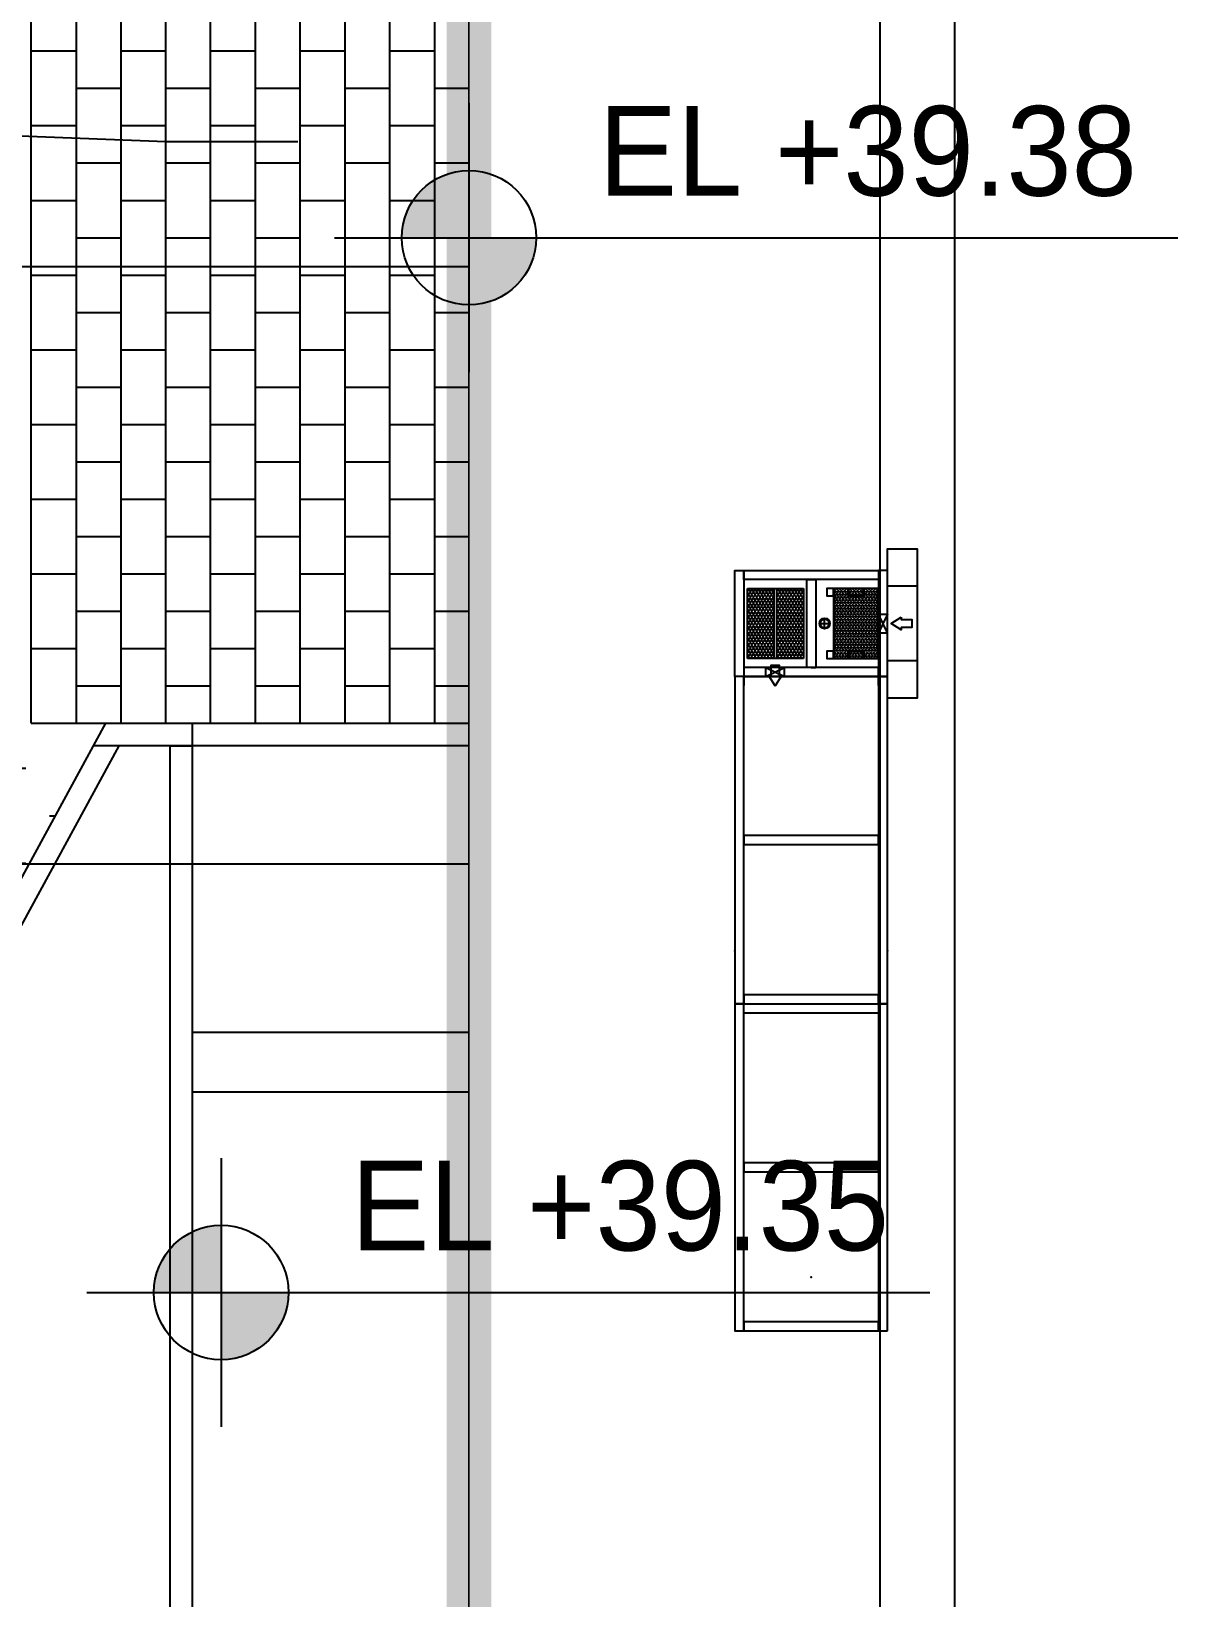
# Model space of a CAD drawing. Header units: millimetres. Extents: x -58335 to 291665, y -66693 to 213307.
# Drawn here: x 201954 to 209625, y 89745 to 100228 of the extents above; entities that cross this region are included whole.
import ezdxf
from ezdxf.xclip import XClip

# ---------------------------------------------------------------- set-up
doc = ezdxf.new("R2010")
doc.units = ezdxf.units.MM
doc.header["$LTSCALE"] = 1000
doc.header["$XCLIPFRAME"] = 0
for name, pattern in [('X-SITE$0$HIDDEN', [0.375, 0.25, -0.125]), ('X-SITE$0$HIDDEN2', [4.75, 3.17, -1.58]), ('X-SITE$0$PHANTOM2', [1.25, 0.625, -0.125, 0.125, -0.125, 0.125, -0.125])]:
    doc.linetypes.add(name, pattern=pattern)
for name, color, linetype in [('X-SITE$0$-MY-계획선', 253, 'Continuous'), ('X-SITE$0$-MY-녹지', 254, 'Continuous'), ('X-SITE$0$-MY-보조선', 253, 'Continuous'), ('X-SITE$0$-MY-포장선', 254, 'Continuous'), ('X-SITE$0$-보도선', 7, 'Continuous'), ('X-SITE$0$A-BOUNDARY(PLAN)', 2, 'X-SITE$0$PHANTOM2'), ('X-SITE$0$A-SYM-LEVEL', 7, 'Continuous'), ('X-SITE$0$A-TEXT-NOTE', 7, 'Continuous'), ('X-SITE$0$A-전기충전기', 1, 'Continuous'), ('X-SITE$0$식물재배화분', 253, 'Continuous'), ('X-SITE$0$차선계획', 7, 'Continuous')]:
    doc.layers.add(name, color=color, linetype=linetype)
doc.layers.add('X-SITE$0$-변경 블럭 외곽-', color=252, linetype='Continuous', lineweight=0)
doc.layers.add('X-SITE$0$NOPLOT', color=193, linetype='Continuous', plot=False)
doc.styles.add('X-SITE$0$Gtx', font='')
doc.styles.get('X-SITE$0$Gtx').set_extended_font_data('Dotum')
pattern_1 = [(0, (-29382.5, 14650.24), (317.5, 317.5), [158.75, -476.25]), (90, (-29303.13, 14570.87), (-317.5, 317.5), [158.75, -476.25])]

# ---------------------------------------------------------------- blocks, each defined once
blk = doc.blocks.new('X-SITE$0$240910_L-1F')
at = {"layer": 'X-SITE$0$-MY-녹지'}
h = blk.add_hatch(dxfattribs=at)
h.set_pattern_fill('CROSS', color=256, scale=50, style=2)
h.set_pattern_definition(pattern_1)
h.paths.add_polyline_path([(167485, 99980), (172932, 109997), (171671, 109997), (171671, 110247), (171371, 110247), (171371, 110497), (171271, 110497), (171271, 109497), (171071, 109497), (171071, 109747), (170971, 109747), (170971, 108747), (170771, 108747), (170771, 109997), (170471, 109997), (170471, 110247), (170371, 110247), (170371, 109247), (170171, 109247), (170171, 110497), (169871, 110497), (169871, 110247), (169771, 110247), (169771, 109247), (169571, 109247), (169571, 109997), (169471, 109997), (169471, 108997), (169271, 108997), (169271, 109747), (169171, 109747), (169171, 108747), (168971, 108747), (168971, 110497), (168871, 110497), (168871, 109497), (168671, 109497), (168671, 110247), (168571, 110247), (168571, 109247), (168371, 109247), (168371, 110497), (168271, 110497), (168271, 109497), (168071, 109497), (168071, 110747), (167971, 110747), (167971, 108747), (167771, 108747), (167771, 110497), (167671, 110497), (167671, 109497), (167471, 109497), (167471, 110747), (167371, 110747), (167371, 109747), (167171, 109747), (167171, 110497), (167071, 110497), (167071, 109497), (166871, 109497), (166871, 111247), (166771, 111247), (166771, 109747), (166571, 109747), (166571, 111497), (166471, 111497), (166471, 109497), (166271, 109497), (166271, 111247), (166171, 111247), (166171, 109247), (165971, 109247), (165971, 110497), (165871, 110497), (165871, 108997), (165671, 108997), (165671, 109247), (165371, 109247), (165371, 108497), (165071, 108497), (165071, 108747), (164771, 108747), (164771, 108497), (164471, 108497), (164471, 110247), (164371, 110247), (164371, 109247), (164171, 109247), (164171, 110497), (164071, 110497), (164071, 109497), (163871, 109497), (163871, 110747), (163771, 110747), (163771, 110247), (163571, 110247), (163571, 110997), (163471, 110997), (163471, 109997), (163271, 109997), (163271, 110247), (163169, 110247), (163169, 109247), (162971, 109247), (162971, 110997), (162871, 110997), (162871, 109997), (162671, 109997), (162671, 110247), (162571, 110247), (162571, 109247), (162371, 109247), (162371, 109997), (162271, 109997), (162271, 108997), (162071, 108997), (162071, 110247), (161971, 110247), (161971, 108747), (161771, 108747), (161771, 109997), (161671, 109997), (161671, 108497), (161471, 108497), (161471, 110247), (161371, 110247), (161371, 108247), (161171, 108247), (161171, 109997), (161071, 109997), (161071, 108997), (160871, 108997), (160871, 109747), (160771, 109747), (160771, 107747), (160571, 107747), (160571, 109997), (160471, 109997), (160471, 107997), (160271, 107997), (160271, 109247), (160171, 109247), (160171, 108247), (159971, 108247), (159971, 109497), (159671, 109497), (159671, 109247), (159771, 109247), (159771, 106247), (159371, 106247), (159371, 106497), (159071, 106497), (159071, 106247), (158771, 106247), (158771, 105997), (158471, 105997), (158471, 106247), (158171, 106247), (158171, 106497), (157771, 106497), (157771, 104747), (157571, 104747), (157571, 105255), (157521, 105255), (157521, 99629), (165586, 99629), (165753, 99936)])
h = blk.add_hatch(dxfattribs=at)
h.set_pattern_fill('CROSS', color=256, scale=50, style=2)
h.set_pattern_definition(pattern_1)
h.paths.add_polyline_path([(167485, 99980), (172932, 109997), (171671, 109997), (171671, 110247), (171371, 110247), (171371, 110497), (171271, 110497), (171271, 109497), (171071, 109497), (171071, 109747), (170971, 109747), (170971, 108747), (170771, 108747), (170771, 109997), (170471, 109997), (170471, 110247), (170371, 110247), (170371, 109247), (170171, 109247), (170171, 110497), (169871, 110497), (169871, 110247), (169771, 110247), (169771, 109247), (169571, 109247), (169571, 109997), (169471, 109997), (169471, 108997), (169271, 108997), (169271, 109747), (169171, 109747), (169171, 108747), (168971, 108747), (168971, 110497), (168871, 110497), (168871, 109497), (168671, 109497), (168671, 110247), (168571, 110247), (168571, 109247), (168371, 109247), (168371, 110497), (168271, 110497), (168271, 109497), (168071, 109497), (168071, 110747), (167971, 110747), (167971, 108747), (167771, 108747), (167771, 110497), (167671, 110497), (167671, 109497), (167471, 109497), (167471, 110747), (167371, 110747), (167371, 109747), (167171, 109747), (167171, 110497), (167071, 110497), (167071, 109497), (166871, 109497), (166871, 111247), (166771, 111247), (166771, 109747), (166571, 109747), (166571, 111497), (166471, 111497), (166471, 109497), (166271, 109497), (166271, 111247), (166171, 111247), (166171, 109247), (165971, 109247), (165971, 110497), (165871, 110497), (165871, 108997), (165671, 108997), (165671, 109247), (165371, 109247), (165371, 108497), (165071, 108497), (165071, 108747), (164771, 108747), (164771, 108497), (164471, 108497), (164471, 110247), (164371, 110247), (164371, 109247), (164171, 109247), (164171, 110497), (164071, 110497), (164071, 109497), (163871, 109497), (163871, 110747), (163771, 110747), (163771, 110247), (163571, 110247), (163571, 110997), (163471, 110997), (163471, 109997), (163271, 109997), (163271, 110247), (163169, 110247), (163169, 109247), (162971, 109247), (162971, 110997), (162871, 110997), (162871, 109997), (162671, 109997), (162671, 110247), (162571, 110247), (162571, 109247), (162371, 109247), (162371, 109997), (162271, 109997), (162271, 108997), (162071, 108997), (162071, 110247), (161971, 110247), (161971, 108747), (161771, 108747), (161771, 109997), (161671, 109997), (161671, 108497), (161471, 108497), (161471, 110247), (161371, 110247), (161371, 108247), (161171, 108247), (161171, 109997), (161071, 109997), (161071, 108997), (160871, 108997), (160871, 109747), (160771, 109747), (160771, 107747), (160571, 107747), (160571, 109997), (160471, 109997), (160471, 107997), (160271, 107997), (160271, 109247), (160171, 109247), (160171, 108247), (159971, 108247), (159971, 109497), (159671, 109497), (159671, 109247), (159771, 109247), (159771, 106247), (159371, 106247), (159371, 106497), (159071, 106497), (159071, 106247), (158771, 106247), (158771, 105997), (158471, 105997), (158471, 106247), (158171, 106247), (158171, 106497), (157771, 106497), (157771, 104747), (157571, 104747), (157571, 105255), (157521, 105255), (157521, 99629), (165586, 99629), (165753, 99936)])
at = {"layer": 'X-SITE$0$-MY-계획선'}
for p, q in [((173500, 103412), (173500, 110097)), ((173500, 103412), (173500, 110097)), ((173650, 104685), (173650, 110097)), ((173650, 104685), (173650, 110097))]:
    blk.add_line(p, q, dxfattribs=at)
for points in [[(173068, 110247), (175500, 110247)], [(173068, 110247), (175500, 110247)], [(173157, 110097), (167575, 99833)], [(173157, 110097), (167575, 99833)], [(172650, 71004), (172650, 75854), (171650, 76854), (171650, 82854), (172650, 83854), (172650, 91018), (173650, 92018), (173650, 104685)], [(172650, 71004), (172650, 75854), (171650, 76854), (171650, 82854), (172650, 83854), (172650, 91018), (173650, 92018), (173650, 104685)]]:
    blk.add_lwpolyline(points, dxfattribs=at)
at = {"layer": 'X-SITE$0$-MY-보조선'}
blk.add_line((175500, 110097), (172986, 110097), dxfattribs=at)
blk.add_line((175500, 110097), (172986, 110097), dxfattribs=at)
for points in [[(173068, 110247), (167485, 99980)], [(173068, 110247), (167485, 99980)], [(173500, 110097), (173650, 110097)], [(173500, 110097), (173650, 110097)]]:
    blk.add_lwpolyline(points, dxfattribs=at)
at = {"layer": 'X-SITE$0$-MY-포장선'}
for p, q in [((172571, 110247), (172571, 118172)), ((172571, 110247), (172571, 118172)), ((173471, 110247), (173471, 118172)), ((173471, 110247), (173471, 118172)), ((173771, 110247), (173771, 118172)), ((173771, 110247), (173771, 118172)), ((174071, 110247), (174071, 118172)), ((174071, 110247), (174071, 118172)), ((174371, 110247), (174371, 118172)), ((174371, 110247), (174371, 118172)), ((174671, 110247), (174671, 118172)), ((174671, 110247), (174671, 118172)), ((174971, 110247), (174971, 118172)), ((174971, 110247), (174971, 118172)), ((175271, 110247), (175271, 118172)), ((175271, 110247), (175271, 118172)), ((172571, 110247), (173171, 110247)), ((172571, 110247), (173171, 110247)), ((173650, 104685), (173650, 110247)), ((173650, 104685), (173650, 110247))]:
    blk.add_line(p, q, dxfattribs=at)
for points in [[(172871, 118172), (172871, 110247)], [(172871, 118172), (172871, 110247)], [(173171, 118172), (173171, 110247)], [(173171, 118172), (173171, 110247)], [(172571, 114747), (172871, 114747)], [(172571, 114747), (172871, 114747)], [(173171, 114747), (173471, 114747)], [(173171, 114747), (173471, 114747)], [(173771, 114747), (174071, 114747)], [(173771, 114747), (174071, 114747)], [(174371, 114747), (174671, 114747)], [(174371, 114747), (174671, 114747)], [(174971, 114747), (175271, 114747)], [(174971, 114747), (175271, 114747)], [(172871, 114497), (173171, 114497)], [(172871, 114497), (173171, 114497)], [(173471, 114497), (173771, 114497)], [(173471, 114497), (173771, 114497)], [(174071, 114497), (174371, 114497)], [(174071, 114497), (174371, 114497)], [(174671, 114497), (174971, 114497)], [(174671, 114497), (174971, 114497)], [(175271, 114497), (175500, 114497)], [(175271, 114497), (175500, 114497)], [(172571, 114247), (172871, 114247)], [(172571, 114247), (172871, 114247)], [(173171, 114247), (173471, 114247)], [(173171, 114247), (173471, 114247)], [(173771, 114247), (174071, 114247)], [(173771, 114247), (174071, 114247)], [(174371, 114247), (174671, 114247)], [(174371, 114247), (174671, 114247)], [(174971, 114247), (175271, 114247)], [(174971, 114247), (175271, 114247)], [(172871, 113997), (173171, 113997)], [(172871, 113997), (173171, 113997)], [(173471, 113997), (173771, 113997)], [(173471, 113997), (173771, 113997)], [(174071, 113997), (174371, 113997)], [(174071, 113997), (174371, 113997)], [(174671, 113997), (174971, 113997)], [(174671, 113997), (174971, 113997)], [(175271, 113997), (175500, 113997)], [(175271, 113997), (175500, 113997)], [(172571, 113747), (172871, 113747)], [(172571, 113747), (172871, 113747)], [(173171, 113747), (173471, 113747)], [(173171, 113747), (173471, 113747)], [(173771, 113747), (174071, 113747)], [(173771, 113747), (174071, 113747)], [(174371, 113747), (174671, 113747)], [(174371, 113747), (174671, 113747)], [(174971, 113747), (175271, 113747)], [(174971, 113747), (175271, 113747)], [(172871, 113497), (173171, 113497)], [(172871, 113497), (173171, 113497)], [(173471, 113497), (173771, 113497)], [(173471, 113497), (173771, 113497)], [(174071, 113497), (174371, 113497)], [(174071, 113497), (174371, 113497)], [(174671, 113497), (174971, 113497)], [(174671, 113497), (174971, 113497)], [(175271, 113497), (175500, 113497)], [(175271, 113497), (175500, 113497)], [(172571, 113247), (172871, 113247)], [(172571, 113247), (172871, 113247)], [(173171, 113247), (173471, 113247)], [(173171, 113247), (173471, 113247)], [(173771, 113247), (174071, 113247)], [(173771, 113247), (174071, 113247)], [(174371, 113247), (174671, 113247)], [(174371, 113247), (174671, 113247)], [(174971, 113247), (175271, 113247)], [(174971, 113247), (175271, 113247)], [(172871, 112997), (173171, 112997)], [(172871, 112997), (173171, 112997)], [(173471, 112997), (173771, 112997)], [(173471, 112997), (173771, 112997)], [(174071, 112997), (174371, 112997)], [(174071, 112997), (174371, 112997)], [(174671, 112997), (174971, 112997)], [(174671, 112997), (174971, 112997)], [(175271, 112997), (175500, 112997)], [(175271, 112997), (175500, 112997)], [(172571, 112747), (172871, 112747)], [(172571, 112747), (172871, 112747)], [(173171, 112747), (173471, 112747)], [(173171, 112747), (173471, 112747)], [(173771, 112747), (174071, 112747)], [(173771, 112747), (174071, 112747)], [(174371, 112747), (174671, 112747)], [(174371, 112747), (174671, 112747)], [(174971, 112747), (175271, 112747)], [(174971, 112747), (175271, 112747)], [(172871, 112497), (173171, 112497)], [(172871, 112497), (173171, 112497)], [(173471, 112497), (173771, 112497)], [(173471, 112497), (173771, 112497)], [(174071, 112497), (174371, 112497)], [(174071, 112497), (174371, 112497)], [(174671, 112497), (174971, 112497)], [(174671, 112497), (174971, 112497)], [(175271, 112497), (175500, 112497)], [(175271, 112497), (175500, 112497)], [(172571, 112247), (172871, 112247)], [(172571, 112247), (172871, 112247)], [(173171, 112247), (173471, 112247)], [(173171, 112247), (173471, 112247)], [(173771, 112247), (174071, 112247)], [(173771, 112247), (174071, 112247)], [(174371, 112247), (174671, 112247)], [(174371, 112247), (174671, 112247)], [(174971, 112247), (175271, 112247)], [(174971, 112247), (175271, 112247)], [(172871, 111997), (173171, 111997)], [(172871, 111997), (173171, 111997)], [(173471, 111997), (173771, 111997)], [(173471, 111997), (173771, 111997)], [(174071, 111997), (174371, 111997)], [(174071, 111997), (174371, 111997)], [(174671, 111997), (174971, 111997)], [(174671, 111997), (174971, 111997)], [(175271, 111997), (175500, 111997)], [(175271, 111997), (175500, 111997)], [(172571, 111747), (172871, 111747)], [(172571, 111747), (172871, 111747)], [(173171, 111747), (173471, 111747)], [(173171, 111747), (173471, 111747)], [(173771, 111747), (174071, 111747)], [(173771, 111747), (174071, 111747)], [(174371, 111747), (174671, 111747)], [(174371, 111747), (174671, 111747)], [(174971, 111747), (175271, 111747)], [(174971, 111747), (175271, 111747)], [(172871, 111497), (173171, 111497)], [(172871, 111497), (173171, 111497)], [(173471, 111497), (173771, 111497)], [(173471, 111497), (173771, 111497)], [(174071, 111497), (174371, 111497)], [(174071, 111497), (174371, 111497)], [(174671, 111497), (174971, 111497)], [(174671, 111497), (174971, 111497)], [(175271, 111497), (175500, 111497)], [(175271, 111497), (175500, 111497)], [(172571, 111247), (172871, 111247)], [(172571, 111247), (172871, 111247)], [(173171, 111247), (173471, 111247)], [(173171, 111247), (173471, 111247)], [(173771, 111247), (174071, 111247)], [(173771, 111247), (174071, 111247)], [(174371, 111247), (174671, 111247)], [(174371, 111247), (174671, 111247)], [(174971, 111247), (175271, 111247)], [(174971, 111247), (175271, 111247)], [(172871, 110997), (173171, 110997)], [(172871, 110997), (173171, 110997)], [(173471, 110997), (173771, 110997)], [(173471, 110997), (173771, 110997)], [(174071, 110997), (174371, 110997)], [(174071, 110997), (174371, 110997)], [(174671, 110997), (174971, 110997)], [(174671, 110997), (174971, 110997)], [(175271, 110997), (175500, 110997)], [(175271, 110997), (175500, 110997)], [(172571, 110747), (172871, 110747)], [(172571, 110747), (172871, 110747)], [(173171, 110747), (173471, 110747)], [(173171, 110747), (173471, 110747)], [(173771, 110747), (174071, 110747)], [(173771, 110747), (174071, 110747)], [(174371, 110747), (174671, 110747)], [(174371, 110747), (174671, 110747)], [(174971, 110747), (175271, 110747)], [(174971, 110747), (175271, 110747)], [(172871, 110497), (173171, 110497)], [(172871, 110497), (173171, 110497)], [(173471, 110497), (173771, 110497)], [(173471, 110497), (173771, 110497)], [(174071, 110497), (174371, 110497)], [(174071, 110497), (174371, 110497)], [(174671, 110497), (174971, 110497)], [(174671, 110497), (174971, 110497)], [(175271, 110497), (175500, 110497)], [(175271, 110497), (175500, 110497)], [(173650, 108181), (175500, 108181)], [(173650, 108181), (175500, 108181)], [(173650, 107781), (175500, 107781)], [(173650, 107781), (175500, 107781)]]:
    blk.add_lwpolyline(points, dxfattribs=at)
at = {"layer": 'X-SITE$0$NOPLOT'}
for p, q in [((152471, 113305), (175500, 113305)), ((152471, 113305), (175500, 113305)), ((175500, 109305), (157571, 109305)), ((175500, 109305), (157571, 109305))]:
    blk.add_line(p, q, dxfattribs=at)
blk = doc.blocks.new('X-SITE$0$A$C58c92af8')
at = {"layer": 'X-SITE$0$-보도선'}
blk.add_line((497736, 454906), (497736, 292099), dxfattribs=at)
at = {"layer": 'X-SITE$0$-보도선', "color": 252}
blk.add_lwpolyline([(385957, 466906), (485736, 466906, -0.414214), (497736, 454906), (497736, 292099, -0.414214), (485736, 280099), (431757, 280099)], format="xyb", dxfattribs=at)
at = {"layer": 'X-SITE$0$NOPLOT', "color": 251, "lineweight": 0}
blk.add_lwpolyline([(487915, 282849), (494986, 289920), (494986, 457085), (487915, 464156), (324557, 464156), (317486, 457085), (317486, 289920), (324557, 282849)], close=True, dxfattribs=at)
at = {"layer": 'X-SITE$0$차선계획', "color": 252}
blk.add_lwpolyline([(385949, 467406), (485986, 467406, -0.414214), (498236, 455156), (498236, 291849, -0.414214), (485986, 279599), (431757, 279599)], format="xyb", dxfattribs=at)
blk = doc.blocks.new('X-SITE$0$s2')
at = {"layer": 'X-SITE$0$식물재배화분'}
h = blk.add_hatch(dxfattribs=at)
h.set_pattern_fill('HEX', color=8, scale=0.05, style=0)
h.set_pattern_definition([(180, (0.93054, -0.26), (0, -0.01082532), [0.00625, -0.0125]), (300, (0.93054, -0.26), (0.009375, 0.00541266), [0.00625, -0.0125]), (240, (0.92429, -0.26), (0.009375, -0.00541266), [0.00625, -0.0125])])
h.paths.add_polyline_path([(-0.234, -0.261), (-0.234, -0.559), (0.234, -0.559), (0.234, -0.261)])
h = blk.add_hatch(dxfattribs=at)
h.set_pattern_fill('HONEY', color=8, scale=0.1, style=0)
h.set_pattern_definition([(180, (256.349269, -34.993789), (-0.01875, -0.0108253175), [0.0125, -0.025]), (300, (256.349269, -34.993789), (0.01874999996, -0.01082531757), [0.0125, -0.025]), (240, (256.349269, -34.993789), (-4e-11, -0.02165063507), [-0.025, 0.0125])])
h.paths.add_polyline_path([(0.235, -0.939), (0.235, -0.762), (-0.235, -0.762), (-0.235, -0.939)])
h = blk.add_hatch(dxfattribs=at)
h.set_pattern_fill('HONEY', color=8, scale=0.1, style=0)
h.set_pattern_definition([(180, (256.349269, -35.191289), (-0.01875, -0.0108253175), [0.0125, -0.025]), (300, (256.349269, -35.191289), (0.01874999996, -0.01082531757), [0.0125, -0.025]), (240, (256.349269, -35.191289), (-4e-11, -0.02165063507), [-0.025, 0.0125])])
h.paths.add_polyline_path([(0.235, -1.137), (0.235, -0.959), (-0.235, -0.959), (-0.235, -1.137)])
at = {"layer": 'X-SITE$0$식물재배화분', "color": 8}
for p, q in [((0.235, -0.26), (-0.235, -0.26)), ((-0.235, -0.26), (-0.235, -0.56)), ((0.234, -0.261), (-0.234, -0.261)), ((-0.234, -0.261), (-0.234, -0.559)), ((0.234, -0.559), (0.234, -0.261)), ((0.235, -0.56), (0.235, -0.26)), ((-0.235, -0.56), (0.235, -0.56)), ((-0.234, -0.559), (0.234, -0.559)), ((-0.235, -1.137), (-0.235, -0.762)), ((-0.235, -0.762), (0.235, -0.762)), ((0.235, -0.762), (0.235, -1.137)), ((0.235, -1.137), (-0.235, -1.137))]:
    blk.add_line(p, q, dxfattribs=at)
at = {"layer": 'X-SITE$0$식물재배화분'}
for p, q in [((0.415, -0.26), (0.355, -0.26)), ((0.355, -0.26), (0.355, -1.16)), ((0.295, -0.71), (0.295, -0.68)), ((0.295, -0.71), (0.295, -0.74)), ((0.355, -1.16), (0.415, -1.16))]:
    blk.add_line(p, q, dxfattribs=at)
at = {"layer": 'X-SITE$0$식물재배화분', "linetype": 'X-SITE$0$HIDDEN', "ltscale": 3}
for p, q in [((2.605, -1.16), (2.605, -0.26)), ((0.356, -0.888), (0.295, -0.888)), ((0.355, -1.013), (0.295, -1.013))]:
    blk.add_line(p, q, dxfattribs=at)
at = {"layer": 'X-SITE$0$식물재배화분', "color": 8}
for points in [[(0.5, -0.2), (-0.5, -0.2), (-0.5, 0), (0.5, 0)], [(-0.235, -0.56), (-0.235, -0.606), (-0.185, -0.606), (-0.185, -0.56)], [(0.185, -0.56), (0.185, -0.606), (0.235, -0.606), (0.235, -0.56)]]:
    blk.add_lwpolyline(points, close=True, dxfattribs=at)
at = {"layer": 'X-SITE$0$식물재배화분', "color": 8, "linetype": 'X-SITE$0$HIDDEN2', "ltscale": 0.2}
for points in [[(-0.25, 0), (-0.25, 0), (-0.25, -0.2)], [(0.25, 0), (0.25, 0), (0.25, -0.2)]]:
    blk.add_lwpolyline(points, dxfattribs=at)
at = {"layer": 'X-SITE$0$식물재배화분', "color": 7}
for points in [[(-0.043, -0.107), (-0.026, -0.107), (-0.026, -0.037), (0.026, -0.037), (0.026, -0.107), (0.043, -0.107), (0, -0.175)], [(0.35, -0.994), (0.35, -0.977), (0.28, -0.977), (0.28, -0.925), (0.35, -0.925), (0.35, -0.909), (0.418, -0.951)]]:
    blk.add_lwpolyline(points, close=True, dxfattribs=at)
at = {"layer": 'X-SITE$0$식물재배화분'}
for points in [[(-0.355, -0.26), (0.355, -0.26), (0.355, -0.2), (-0.355, -0.2)], [(2.545, -0.2), (0.355, -0.2), (0.355, -0.26), (2.545, -0.26)], [(4.735, -0.2), (2.545, -0.2), (2.545, -0.26), (4.735, -0.26)], [(-0.295, -1.16), (-0.355, -1.16), (-0.355, -0.26), (-0.295, -0.26)], [(0.355, -1.16), (0.355, -0.26), (0.295, -0.26), (0.295, -1.16)], [(4.735, -1.16), (4.735, -0.26), (4.675, -0.26), (4.675, -1.16)], [(0.295, -0.74), (-0.295, -0.74), (-0.295, -0.68), (0.295, -0.68)], [(0.355, -1.22), (-0.355, -1.22), (-0.355, -1.16), (0.355, -1.16)], [(2.545, -1.16), (0.355, -1.16), (0.355, -1.22), (2.545, -1.22)], [(4.735, -1.16), (2.545, -1.16), (2.545, -1.22), (4.735, -1.22)]]:
    blk.add_lwpolyline(points, close=True, dxfattribs=at)
at = {"layer": 'X-SITE$0$식물재배화분', "linetype": 'X-SITE$0$HIDDEN', "ltscale": 3}
for points in [[(-0.062, -0.26), (-0.062, -0.2)], [(0.063, -0.2), (-0.062, -0.26)], [(-0.062, -0.2), (0.063, -0.26)], [(0.063, -0.26), (0.063, -0.2)], [(0.295, -1.013), (0.356, -0.888)], [(0.355, -1.013), (0.295, -0.888)]]:
    blk.add_lwpolyline(points, dxfattribs=at)
for points in [[(1.48, -0.26), (1.42, -0.26), (1.42, -1.16), (1.48, -1.16)], [(2.545, -1.16), (2.545, -0.26), (2.485, -0.26), (2.485, -1.16)], [(3.67, -0.26), (3.61, -0.26), (3.61, -1.16), (3.67, -1.16)]]:
    blk.add_lwpolyline(points, close=True, dxfattribs=at)
at = {"layer": 'X-SITE$0$식물재배화분', "color": 8}
for points in [[(-0.234, -0.463), (-0.194, -0.463, 0.414214), (-0.181, -0.45), (-0.181, -0.37, 0.414214), (-0.194, -0.358), (-0.234, -0.358)], [(-0.234, -0.363), (-0.194, -0.363, -0.414214), (-0.186, -0.37), (-0.186, -0.45, -0.414214), (-0.194, -0.458), (-0.234, -0.458)], [(0.234, -0.463), (0.194, -0.463, -0.414214), (0.182, -0.45), (0.182, -0.37, -0.414214), (0.194, -0.358), (0.234, -0.358)], [(0.234, -0.363), (0.194, -0.363, 0.414214), (0.187, -0.37), (0.187, -0.45, 0.414214), (0.194, -0.458), (0.234, -0.458)]]:
    blk.add_lwpolyline(points, format="xyb", dxfattribs=at)
for points in [[(0.035, -0.62), (-0.035, -0.62)], [(0, -0.655), (0, -0.585)], [(0.235, -0.939), (-0.235, -0.939)], [(0.235, -0.959), (-0.235, -0.959)]]:
    blk.add_lwpolyline(points, dxfattribs=at)
for centre, radius in [((-0.231, -0.36), 0.0025), ((0.232, -0.36), 0.0025), ((-0.231, -0.46), 0.0025), ((0.232, -0.46), 0.0025), ((0, -0.62), 0.035), ((0, -0.62), 0.03)]:
    blk.add_circle(centre, radius, dxfattribs=at)
at = {"layer": 'X-SITE$0$식물재배화분'}
for p in [(2.19, -0.2), (4.375, -0.71), (2.19, -1.22)]:
    blk.add_point(p, dxfattribs=at)
blk = doc.blocks.new('X-SITE$0$A$C2afb0e87')
at = {"layer": 'X-SITE$0$식물재배화분', "lineweight": 0, "xscale": 1000, "yscale": 1000, "zscale": 1000, "rotation": 270}
blk.add_blockref('X-SITE$0$s2', (173429, -61290), dxfattribs=at)
blk = doc.blocks.new('X-SITE$0$sym_level')
at = {"layer": 'X-SITE$0$A-SYM-LEVEL'}
h = blk.add_hatch(color=256, dxfattribs=at)
h.paths.add_polyline_path([(0, 450, 0.414214), (-450, 0), (0, 0)])
h.paths.add_polyline_path([(450, 0), (0, 0), (0, -450, 0.414214)])
blk.add_line((0, 900), (0, -900), dxfattribs=at)
blk.add_circle((0, 0), 450, dxfattribs=at)

msp = doc.modelspace()

# ---------------------------------------------------------------- linework, layer by layer
at = {"layer": 'Defpoints', "color": 253, "true_color": 0x9898cc, "elevation": 0}
msp.add_lwpolyline([(203737.4, 99489.2), (202853.6, 99489.2), (186903.6, 100109.2), (182903.6, 100109.2)], dxfattribs=at)
at = {"layer": 'X-SITE$0$-변경 블럭 외곽-', "color": 8, "lineweight": 0, "elevation": 0}
msp.add_lwpolyline([(204882.5, 150483.9), (197811.4, 157555), (34453.6, 157555), (27382.5, 150484), (27382.5, -16680.8), (34453.6, -23751.8), (197811.4, -23751.8), (204882.5, -16680.8), (204882.5, 150483.9)], dxfattribs=at)
at = {"layer": 'X-SITE$0$A-BOUNDARY(PLAN)', "color": 2, "ltscale": 5, "const_width": 300, "elevation": 0}
msp.add_lwpolyline([(204882.5, 150483.9), (197811.4, 157555), (34453.6, 157555), (27382.5, 150484), (27382.5, -16680.8), (34453.6, -23751.8), (197811.4, -23751.8), (204882.5, -16680.8), (204882.5, 150483.9)], dxfattribs=at)
at = {"layer": 'X-SITE$0$A-SYM-LEVEL'}
for p, q in [((203982.5, 98846.7), (209625, 98846.7)), ((202324, 91787.3), (207966.5, 91787.3))]:
    msp.add_line(p, q, dxfattribs=at)

# ---------------------------------------------------------------- block references
msp.add_blockref('X-SITE$0$240910_L-1F', (29382.5, -14650.2))
for p in [(204882.5, 98846.7), (203224, 91787.3)]:
    msp.add_blockref('X-SITE$0$sym_level', p, dxfattribs=at)
at = {"layer": 'X-SITE$0$A-전기충전기'}
ref = msp.add_blockref('X-SITE$0$A$C58c92af8', (-290103.4, -306600.6), dxfattribs=at)
XClip(ref).set_block_clipping_path([(231768.3252820689, 239907.43377654), (581768.3252820689, 519907.4337765401)])
at = {"layer": 'X-SITE$0$식물재배화분'}
msp.add_blockref('X-SITE$0$A$C2afb0e87', (34453.6, 157555), dxfattribs=at)

# ---------------------------------------------------------------- texts
at = {"layer": 'X-SITE$0$A-TEXT-NOTE', "color": 1, "style": 'X-SITE$0$Gtx'}
for s, p in [('EL +39.38', (205751.4, 99128.1)), ('EL +39.35', (204092.9, 92068.6))]:
    msp.add_text(s, height=600, dxfattribs=at).set_placement(p)

doc.saveas('drawing.dxf')
